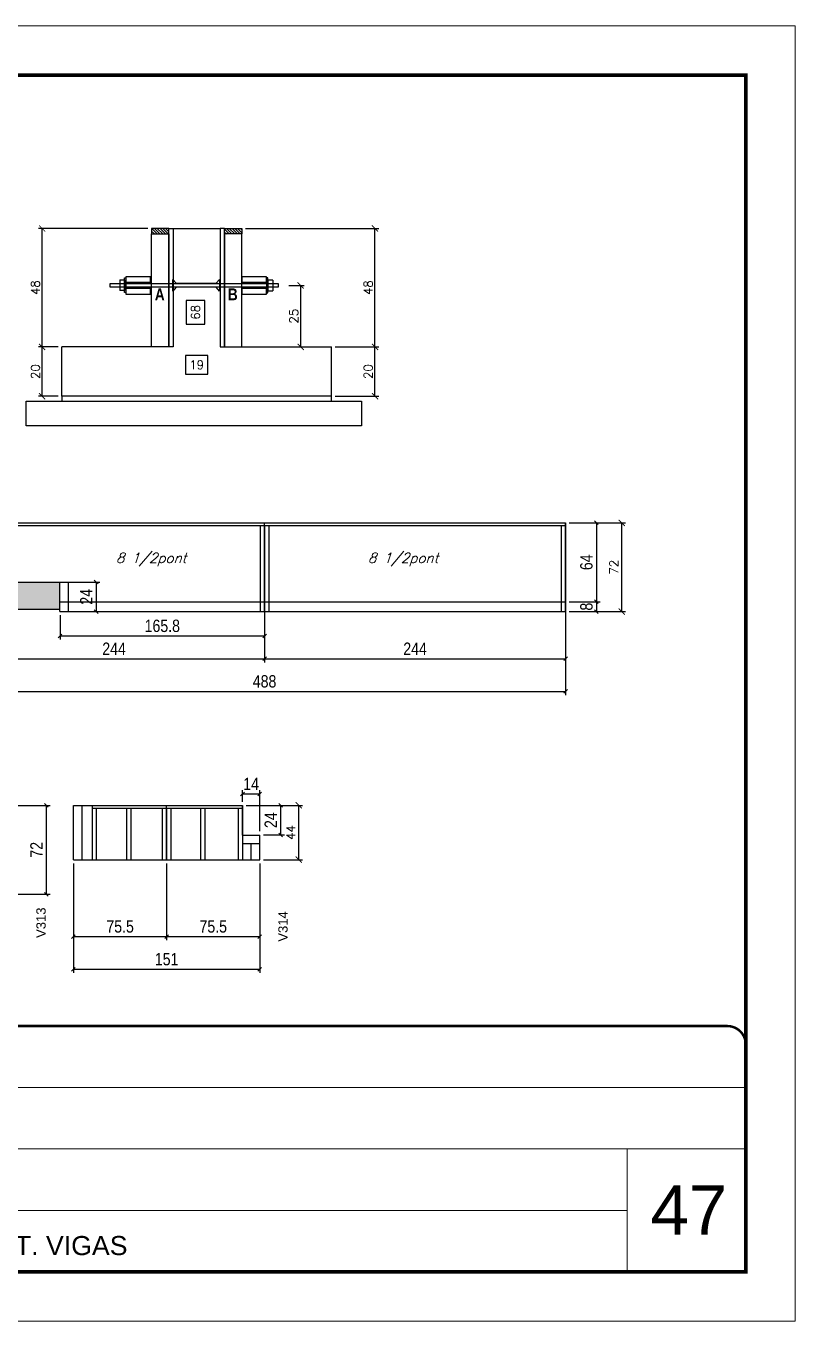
# Model space of a CAD drawing. Extents: x -3394 to 16474, y -5031 to 14397.
# Drawn here: x 8304 to 8927, y 712 to 1762 of the extents above; entities that cross this region are included whole.
import ezdxf

# ---------------------------------------------------------------- set-up
doc = ezdxf.new("R2010")
doc.units = 0
doc.linetypes.add('CONTINUO', pattern=[0])
doc.linetypes.add('DASHED', pattern=[0.75, 0.5, -0.25])
doc.layers.get('0').update_dxf_attribs({"linetype": 'CONTINUOUS'})
doc.layers.get('Defpoints').update_dxf_attribs({"linetype": 'CONTINUOUS'})
for name, color, linetype in [('1HACHURA MADEIRAS', 1, 'CONTINUOUS'), ('barrote', 251, 'CONTINUOUS'), ('COTA', 241, 'CONTINUOUS'), ('Cota Seção (2x)', 4, 'CONTINUOUS'), ('detalhes', 4, 'CONTINUOUS'), ('NOMENCLATURA', 7, 'CONTINUOUS'), ('Painéis', 200, 'CONTINUOUS'), ('presilha', 1, 'CONTINUOUS'), ('SARR_2.2x7', 40, 'CONTINUOUS'), ('SARR_3.5x7', 81, 'CONTINUOUS'), ('texto', 7, 'CONTINUOUS'), ('Tubo de PVC', 51, 'CONTINUOUS')]:
    doc.layers.add(name, color=color, linetype=linetype)
for name, color, linetype, lineweight in [('CARIMBO', 255, 'CONTINUOUS', 9), ('CONCRETO', 251, 'CONTINUOUS', 25), ('Folhas', 255, 'CONTINUOUS', 9), ('SARRAFO DE PRESSAO', 251, 'DASHED', 9)]:
    doc.layers.add(name, color=color, linetype=linetype, lineweight=lineweight)
doc.styles.add('ARIAL', font='arial.ttf')
doc.styles.add('COTA TECNICA', font='techl___.ttf', dxfattribs={"height": 10})
doc.styles.add('ROMANS', font='romans.shx')
doc.styles.add('TECNICA', font='techb___.ttf', dxfattribs={"height": 10})
doc.dimstyles.new('Cota Paínel', dxfattribs={"dimtxt": 7, "dimasz": 5, "dimexe": 3, "dimexo": 3, "dimgap": 3, "dimtad": 1, "dimdec": 1, "dimzin": 12, "dimdsep": 46, "dimtxsty": 'ROMANS', "dimblk": 'ARCHTICK', "dimcen": 0, "dimclrd": 4, "dimclre": 4, "dimclrt": 1, "dimadec": 1, "dimazin": 3, "dimtfac": 1, "dimtdec": 1, "dimtmove": 0, "dimatfit": 3, "dimldrblk": 'OBLIQUE', "dimfxl": 1, "dimtolj": 1, "dimtzin": 12, "dimarcsym": 0})
doc.dimstyles.new('Cota Seção (2x)', dxfattribs={"dimtxt": 7, "dimasz": 5, "dimexe": 3, "dimexo": 3, "dimgap": 2, "dimtad": 3, "dimdec": 1, "dimlfac": 0.5, "dimzin": 12, "dimdsep": 46, "dimtxsty": 'ROMANS', "dimblk": 'ARCHTICK', "dimcen": 0, "dimclrd": 4, "dimclre": 4, "dimclrt": 1, "dimadec": 1, "dimazin": 3, "dimtfac": 1, "dimtdec": 1, "dimtmove": 0, "dimatfit": 3, "dimldrblk": 'OBLIQUE', "dimfxl": 1, "dimtolj": 1, "dimtzin": 12, "dimarcsym": 0})
doc.dimstyles.new('Cota Seção interna', dxfattribs={"dimtxt": 7, "dimasz": 6, "dimexe": 0.18, "dimexo": 2, "dimgap": -4, "dimtad": 3, "dimdec": 1, "dimlfac": 0.5, "dimzin": 12, "dimdsep": 46, "dimtxsty": 'ROMANS', "dimblk": 'ARCHTICK', "dimcen": 0.09, "dimse1": 1, "dimse2": 1, "dimsd1": 1, "dimsd2": 1, "dimclrd": 180, "dimclre": 5, "dimclrt": 1, "dimadec": 0, "dimazin": 3, "dimtfac": 1, "dimtdec": 1, "dimtofl": 0, "dimtmove": 0, "dimatfit": 3, "dimldrblk": 'ARCHTICK', "dimfxl": 1, "dimtolj": 1, "dimtzin": 0, "dimarcsym": 0})
doc.dimstyles.new('PAINEL', dxfattribs={"dimtxt": 10, "dimasz": 3, "dimexe": 3, "dimexo": 3, "dimgap": 3, "dimtad": 1, "dimdec": 1, "dimzin": 12, "dimdsep": 46, "dimtxsty": 'COTA TECNICA', "dimblk1": 'OBLIQUE', "dimblk2": 'OBLIQUE', "dimsah": 1, "dimcen": 0.9, "dimclrd": 4, "dimclre": 4, "dimclrt": 240, "dimadec": 1, "dimazin": 3, "dimtfac": 1, "dimtdec": 1, "dimtmove": 0, "dimatfit": 3, "dimfxl": 1, "dimtolj": 1, "dimtzin": 12, "dimarcsym": 0})
pattern_1 = [(135, (41428.2492, -121918.5961), (-1.122532015, -1.122532015), [])]

# ---------------------------------------------------------------- blocks, each defined once
blk = doc.blocks.new('9999999999')
at = {"color": 30, "linetype": 'CONTINUO'}
for p, q in [((98564.6, 34379.6), (99584, 34379.6)), ((98564.6, 34329.8), (99488, 34329.8)), ((99584, 34329.8), (99488, 34329.8)), ((99488, 34329.8), (99488, 34230.2)), ((98564.6, 34280), (99488, 34280))]:
    blk.add_line(p, q, dxfattribs=at)
at = {"color": 30, "linetype": 'CONTINUO', "const_width": 2}
blk.add_lwpolyline([(99584, 34230.2), (99584, 34414.4, 0.414214), (99569, 34429.4), (98229, 34429.4, 0.414214), (98214, 34414.4), (98214, 34245.2, 0.414214), (98229, 34230.2), (99584, 34230.2)], format="xyb", dxfattribs=at)
at = {"layer": 'Folhas'}
blk.add_lwpolyline([(98139, 34190.2), (99624, 34190.2), (99624, 35240.2), (98139, 35240.2)], close=True, dxfattribs=at)
at = {"layer": 'Folhas', "color": 30, "const_width": 3}
blk.add_lwpolyline([(98214, 34230.2), (99584, 34230.2), (99584, 35200.2), (98214, 35200.2)], close=True, dxfattribs=at)
at = {"color": 7, "linetype": 'Continuous', "ltscale": 5, "style": 'ARIAL'}
blk.add_text('PAINÉIS DE LAT. VIGAS', height=15.483, dxfattribs=at).set_placement((98837.7, 34243.7))
blk = doc.blocks.new('*D1604')
at = {"layer": 'Cota Seção (2x)', "color": 180, "lineweight": -2, "transparency": 16777216}
for p, q in [((8448.7, 1539.5), (8433.7, 1539.5)), ((8433.7, 1539.5), (8433.7, 1520.5)), ((8448.7, 1520.5), (8448.7, 1539.5)), ((8433.7, 1520.5), (8448.7, 1520.5))]:
    blk.add_line(p, q, dxfattribs=at)
at = {"layer": 'Defpoints', "color": 0, "transparency": 16777216}
for p in [(8461.2, 1598), (8452.7, 1462), (8461.2, 1462)]:
    blk.add_point(p, dxfattribs=at)
at = {"layer": 'Cota Seção (2x)', "color": 1, "transparency": 16777216, "insert": (8441.2, 1530), "char_height": 7, "attachment_point": 5, "rotation": 90, "style": 'ROMANS'}
blk.add_mtext('\\A1;68', dxfattribs=at)
blk = doc.blocks.new('_ArchTick')
at = {"color": 0, "linetype": 'ByBlock', "const_width": 0.15}
blk.add_lwpolyline([(-0.5, -0.5), (0.5, 0.5)], dxfattribs=at)
blk = doc.blocks.new('*D1605')
at = {"layer": 'Cota Seção (2x)', "color": 180, "lineweight": -2, "transparency": 16777216}
for p, q in [((8451.2, 1494.9), (8433.2, 1494.9)), ((8433.2, 1494.9), (8433.2, 1479.9)), ((8451.2, 1479.9), (8451.2, 1494.9)), ((8433.2, 1479.9), (8451.2, 1479.9))]:
    blk.add_line(p, q, dxfattribs=at)
at = {"layer": 'Defpoints', "color": 0, "transparency": 16777216}
for p in [(8423.2, 1502), (8461.2, 1502), (8461.2, 1475.9)]:
    blk.add_point(p, dxfattribs=at)
at = {"layer": 'Cota Seção (2x)', "color": 1, "transparency": 16777216, "insert": (8442.2, 1487.4), "char_height": 7, "attachment_point": 5, "style": 'ROMANS'}
blk.add_mtext('\\A1;19', dxfattribs=at)
blk = doc.blocks.new('*D1525')
at = {"layer": 'COTA', "color": 4, "lineweight": -2, "transparency": 16777216}
for p, q in [((8516.8, 1551.9), (8529.4, 1551.9)), ((8526.4, 1551.9), (8526.4, 1502)), ((8516.8, 1502), (8529.4, 1502))]:
    blk.add_line(p, q, dxfattribs=at)
at = {"layer": 'Defpoints', "color": 0, "transparency": 16777216}
for p in [(8513.8, 1551.9), (8513.8, 1502), (8526.4, 1502)]:
    blk.add_point(p, dxfattribs=at)
at = {"layer": 'COTA', "color": 4, "lineweight": -2, "transparency": 16777216, "xscale": 5, "yscale": 5, "zscale": 5}
for p, rotation in [((8526.4, 1551.9), 90), ((8526.4, 1502), 270)]:
    blk.add_blockref('_ArchTick', p, dxfattribs=dict(at, rotation=rotation))
at = {"layer": 'COTA', "color": 1, "transparency": 16777216, "insert": (8520.9, 1526.9), "char_height": 7, "attachment_point": 5, "rotation": 90, "style": 'ROMANS'}
blk.add_mtext('\\A1;25', dxfattribs=at)
blk = doc.blocks.new('_Oblique')
at = {"color": 0, "linetype": 'ByBlock', "lineweight": -2}
blk.add_line((-0.5, -0.5), (0.5, 0.5), dxfattribs=at)
blk = doc.blocks.new('*D1606')
at = {"layer": 'COTA', "color": 4, "lineweight": -2, "transparency": 16777216}
for p, q in [((8481.8, 1598), (8589.7, 1598)), ((8586.7, 1502), (8586.7, 1598)), ((8554.5, 1502), (8589.7, 1502))]:
    blk.add_line(p, q, dxfattribs=at)
at = {"layer": 'Defpoints', "color": 0, "transparency": 16777216}
for p in [(8478.8, 1598), (8586.7, 1598), (8551.5, 1502)]:
    blk.add_point(p, dxfattribs=at)
at = {"layer": 'COTA', "color": 4, "lineweight": -2, "transparency": 16777216, "xscale": 5, "yscale": 5, "zscale": 5}
for p, rotation in [((8586.7, 1598), 90), ((8586.7, 1502), 270)]:
    blk.add_blockref('_ArchTick', p, dxfattribs=dict(at, rotation=rotation))
at = {"layer": 'COTA', "color": 1, "transparency": 16777216, "insert": (8581.2, 1550), "char_height": 7, "attachment_point": 5, "rotation": 90, "style": 'ROMANS'}
blk.add_mtext('\\A1;48', dxfattribs=at)
blk = doc.blocks.new('*D1607')
at = {"layer": 'COTA', "color": 4, "lineweight": -2, "transparency": 16777216}
for p, q in [((8554.5, 1502), (8589.7, 1502)), ((8586.7, 1462), (8586.7, 1502)), ((8554.5, 1462), (8589.7, 1462))]:
    blk.add_line(p, q, dxfattribs=at)
at = {"layer": 'Defpoints', "color": 0, "transparency": 16777216}
for p in [(8551.5, 1502), (8586.7, 1502), (8551.5, 1462)]:
    blk.add_point(p, dxfattribs=at)
at = {"layer": 'COTA', "color": 4, "lineweight": -2, "transparency": 16777216, "xscale": 5, "yscale": 5, "zscale": 5}
for p, rotation in [((8586.7, 1502), 90), ((8586.7, 1462), 270)]:
    blk.add_blockref('_ArchTick', p, dxfattribs=dict(at, rotation=rotation))
at = {"layer": 'COTA', "color": 1, "transparency": 16777216, "insert": (8581.2, 1482), "char_height": 7, "attachment_point": 5, "rotation": 90, "style": 'ROMANS'}
blk.add_mtext('\\A1;20', dxfattribs=at)
blk = doc.blocks.new('*D1608')
at = {"layer": 'COTA', "color": 4, "lineweight": -2, "transparency": 16777216}
for p, q in [((8402.6, 1598), (8313.9, 1598)), ((8316.9, 1502), (8316.9, 1598)), ((8329.9, 1502), (8313.9, 1502))]:
    blk.add_line(p, q, dxfattribs=at)
at = {"layer": 'Defpoints', "color": 0, "transparency": 16777216}
for p in [(8316.9, 1598), (8405.6, 1598), (8332.9, 1502)]:
    blk.add_point(p, dxfattribs=at)
at = {"layer": 'COTA', "color": 4, "lineweight": -2, "transparency": 16777216, "xscale": 5, "yscale": 5, "zscale": 5}
for p, rotation in [((8316.9, 1598), 90), ((8316.9, 1502), 270)]:
    blk.add_blockref('_ArchTick', p, dxfattribs=dict(at, rotation=rotation))
at = {"layer": 'COTA', "color": 1, "transparency": 16777216, "insert": (8311.4, 1550), "char_height": 7, "attachment_point": 5, "rotation": 90, "style": 'ROMANS'}
blk.add_mtext('\\A1;48', dxfattribs=at)
blk = doc.blocks.new('*D1609')
at = {"layer": 'COTA', "color": 4, "lineweight": -2, "transparency": 16777216}
for p, q in [((8329.9, 1502), (8313.9, 1502)), ((8316.9, 1462), (8316.9, 1502)), ((8329.9, 1462), (8313.9, 1462))]:
    blk.add_line(p, q, dxfattribs=at)
at = {"layer": 'Defpoints', "color": 0, "transparency": 16777216}
for p in [(8316.9, 1502), (8332.9, 1502), (8332.9, 1462)]:
    blk.add_point(p, dxfattribs=at)
at = {"layer": 'COTA', "color": 4, "lineweight": -2, "transparency": 16777216, "xscale": 5, "yscale": 5, "zscale": 5}
for p, rotation in [((8316.9, 1502), 90), ((8316.9, 1462), 270)]:
    blk.add_blockref('_ArchTick', p, dxfattribs=dict(at, rotation=rotation))
at = {"layer": 'COTA', "color": 1, "transparency": 16777216, "insert": (8311.4, 1482), "char_height": 7, "attachment_point": 5, "rotation": 90, "style": 'ROMANS'}
blk.add_mtext('\\A1;20', dxfattribs=at)
blk = doc.blocks.new('*D1512')
at = {"layer": 'COTA', "color": 4, "linetype": 'ByBlock', "lineweight": -2, "transparency": 16777216}
for p, q in [((8281.7, 1130.3), (8323.4, 1130.3)), ((8320.4, 1058.3), (8320.4, 1130.3)), ((8281.7, 1058.3), (8323.4, 1058.3))]:
    blk.add_line(p, q, dxfattribs=at)
at = {"layer": 'Defpoints', "color": 0, "linetype": 'ByBlock', "transparency": 16777216}
for p in [(8278.7, 1130.3), (8320.4, 1130.3), (8278.7, 1058.3)]:
    blk.add_point(p, dxfattribs=at)
at = {"layer": 'COTA', "color": 4, "linetype": 'ByBlock', "lineweight": -2, "transparency": 16777216, "xscale": 3, "yscale": 3, "zscale": 3}
for p, rotation in [((8320.4, 1130.3), 90), ((8320.4, 1058.3), 270)]:
    blk.add_blockref('_Oblique', p, dxfattribs=dict(at, rotation=rotation))
at = {"layer": 'COTA', "color": 240, "linetype": 'ByBlock', "transparency": 16777216, "insert": (8312.3, 1094.3), "char_height": 10, "attachment_point": 5, "rotation": 90, "style": 'COTA TECNICA'}
blk.add_mtext('\\A1;72', dxfattribs=at)
blk = doc.blocks.new('*D1517')
at = {"layer": 'COTA', "color": 4, "linetype": 'ByBlock', "lineweight": -2, "transparency": 16777216}
for p, q in [((8253.2, 1287.4), (8253.2, 1246.2)), ((8497.2, 1287.4), (8497.2, 1246.2)), ((8253.2, 1249.2), (8497.2, 1249.2))]:
    blk.add_line(p, q, dxfattribs=at)
at = {"layer": 'Defpoints', "color": 0, "linetype": 'ByBlock', "transparency": 16777216}
for p in [(8253.2, 1290.4), (8497.2, 1290.4), (8497.2, 1249.2)]:
    blk.add_point(p, dxfattribs=at)
at = {"layer": 'COTA', "color": 4, "linetype": 'ByBlock', "lineweight": -2, "transparency": 16777216, "xscale": 3, "yscale": 3, "zscale": 3, "rotation": 180}
blk.add_blockref('_Oblique', (8253.2, 1249.2), dxfattribs=at)
at = {"layer": 'COTA', "color": 4, "linetype": 'ByBlock', "lineweight": -2, "transparency": 16777216, "xscale": 3, "yscale": 3, "zscale": 3}
blk.add_blockref('_Oblique', (8497.2, 1249.2), dxfattribs=at)
at = {"layer": 'COTA', "color": 240, "linetype": 'ByBlock', "transparency": 16777216, "insert": (8375.2, 1257.3), "char_height": 10, "attachment_point": 5, "style": 'COTA TECNICA'}
blk.add_mtext('\\A1;244', dxfattribs=at)
blk = doc.blocks.new('*D1518')
at = {"layer": 'COTA', "color": 4, "linetype": 'ByBlock', "lineweight": -2, "transparency": 16777216}
for p, q in [((8497.2, 1287.4), (8497.2, 1246.2)), ((8741.2, 1287.4), (8741.2, 1246.2)), ((8497.2, 1249.2), (8741.2, 1249.2))]:
    blk.add_line(p, q, dxfattribs=at)
at = {"layer": 'Defpoints', "color": 0, "linetype": 'ByBlock', "transparency": 16777216}
for p in [(8497.2, 1290.4), (8741.2, 1290.4), (8741.2, 1249.2)]:
    blk.add_point(p, dxfattribs=at)
at = {"layer": 'COTA', "color": 4, "linetype": 'ByBlock', "lineweight": -2, "transparency": 16777216, "xscale": 3, "yscale": 3, "zscale": 3, "rotation": 180}
blk.add_blockref('_Oblique', (8497.2, 1249.2), dxfattribs=at)
at = {"layer": 'COTA', "color": 4, "linetype": 'ByBlock', "lineweight": -2, "transparency": 16777216, "xscale": 3, "yscale": 3, "zscale": 3}
blk.add_blockref('_Oblique', (8741.2, 1249.2), dxfattribs=at)
at = {"layer": 'COTA', "color": 240, "linetype": 'ByBlock', "transparency": 16777216, "insert": (8619.2, 1257.3), "char_height": 10, "attachment_point": 5, "style": 'COTA TECNICA'}
blk.add_mtext('\\A1;244', dxfattribs=at)
blk = doc.blocks.new('*D1519')
at = {"layer": 'COTA', "color": 4, "linetype": 'ByBlock', "lineweight": -2, "transparency": 16777216}
for p, q in [((8253.2, 1284.4), (8253.2, 1219.7)), ((8741.2, 1287.4), (8741.2, 1219.7)), ((8253.2, 1222.7), (8741.2, 1222.7))]:
    blk.add_line(p, q, dxfattribs=at)
at = {"layer": 'Defpoints', "color": 0, "linetype": 'ByBlock', "transparency": 16777216}
for p in [(8253.2, 1287.4), (8741.2, 1290.4), (8741.2, 1222.7)]:
    blk.add_point(p, dxfattribs=at)
at = {"layer": 'COTA', "color": 4, "linetype": 'ByBlock', "lineweight": -2, "transparency": 16777216, "xscale": 3, "yscale": 3, "zscale": 3, "rotation": 180}
blk.add_blockref('_Oblique', (8253.2, 1222.7), dxfattribs=at)
at = {"layer": 'COTA', "color": 4, "linetype": 'ByBlock', "lineweight": -2, "transparency": 16777216, "xscale": 3, "yscale": 3, "zscale": 3}
blk.add_blockref('_Oblique', (8741.2, 1222.7), dxfattribs=at)
at = {"layer": 'COTA', "color": 240, "linetype": 'ByBlock', "transparency": 16777216, "insert": (8497.2, 1230.8), "char_height": 10, "attachment_point": 5, "style": 'COTA TECNICA'}
blk.add_mtext('\\A1;488', dxfattribs=at)
blk = doc.blocks.new('*D1520')
at = {"layer": 'COTA', "color": 4, "lineweight": -2, "transparency": 16777216}
for p, q in [((8744.2, 1359.4), (8789.7, 1359.4)), ((8786.7, 1287.4), (8786.7, 1359.4)), ((8744.2, 1287.4), (8789.7, 1287.4))]:
    blk.add_line(p, q, dxfattribs=at)
at = {"layer": 'Defpoints', "color": 0, "transparency": 16777216}
for p in [(8741.2, 1359.4), (8786.7, 1359.4), (8741.2, 1287.4)]:
    blk.add_point(p, dxfattribs=at)
at = {"layer": 'COTA', "color": 4, "lineweight": -2, "transparency": 16777216, "xscale": 5, "yscale": 5, "zscale": 5}
for p, rotation in [((8786.7, 1359.4), 90), ((8786.7, 1287.4), 270)]:
    blk.add_blockref('_ArchTick', p, dxfattribs=dict(at, rotation=rotation))
at = {"layer": 'COTA', "color": 1, "transparency": 16777216, "insert": (8780.2, 1323.4), "char_height": 7, "attachment_point": 5, "rotation": 90, "style": 'ROMANS'}
blk.add_mtext('\\A1;72', dxfattribs=at)
blk = doc.blocks.new('*D1521')
at = {"layer": 'COTA', "color": 4, "linetype": 'ByBlock', "lineweight": -2, "transparency": 16777216}
for p, q in [((8342.3, 1083.3), (8342.3, 1021)), ((8417.8, 1083.3), (8417.8, 1021)), ((8342.3, 1024), (8417.8, 1024))]:
    blk.add_line(p, q, dxfattribs=at)
at = {"layer": 'Defpoints', "color": 0, "linetype": 'ByBlock', "transparency": 16777216}
for p in [(8342.3, 1086.3), (8417.8, 1086.3), (8417.8, 1024)]:
    blk.add_point(p, dxfattribs=at)
at = {"layer": 'COTA', "color": 4, "linetype": 'ByBlock', "lineweight": -2, "transparency": 16777216, "xscale": 3, "yscale": 3, "zscale": 3, "rotation": 180}
blk.add_blockref('_Oblique', (8342.3, 1024), dxfattribs=at)
at = {"layer": 'COTA', "color": 4, "linetype": 'ByBlock', "lineweight": -2, "transparency": 16777216, "xscale": 3, "yscale": 3, "zscale": 3}
blk.add_blockref('_Oblique', (8417.8, 1024), dxfattribs=at)
at = {"layer": 'COTA', "color": 240, "linetype": 'ByBlock', "transparency": 16777216, "insert": (8380.1, 1032.1), "char_height": 10, "attachment_point": 5, "style": 'COTA TECNICA'}
blk.add_mtext('\\A1;75.5', dxfattribs=at)
blk = doc.blocks.new('*D1522')
at = {"layer": 'COTA', "color": 4, "linetype": 'ByBlock', "lineweight": -2, "transparency": 16777216}
for p, q in [((8417.8, 1083.3), (8417.8, 1021)), ((8493.3, 1083.3), (8493.3, 1021)), ((8417.8, 1024), (8493.3, 1024))]:
    blk.add_line(p, q, dxfattribs=at)
at = {"layer": 'Defpoints', "color": 0, "linetype": 'ByBlock', "transparency": 16777216}
for p in [(8417.8, 1086.3), (8493.3, 1086.3), (8493.3, 1024)]:
    blk.add_point(p, dxfattribs=at)
at = {"layer": 'COTA', "color": 4, "linetype": 'ByBlock', "lineweight": -2, "transparency": 16777216, "xscale": 3, "yscale": 3, "zscale": 3, "rotation": 180}
blk.add_blockref('_Oblique', (8417.8, 1024), dxfattribs=at)
at = {"layer": 'COTA', "color": 4, "linetype": 'ByBlock', "lineweight": -2, "transparency": 16777216, "xscale": 3, "yscale": 3, "zscale": 3}
blk.add_blockref('_Oblique', (8493.3, 1024), dxfattribs=at)
at = {"layer": 'COTA', "color": 240, "linetype": 'ByBlock', "transparency": 16777216, "insert": (8455.6, 1032.1), "char_height": 10, "attachment_point": 5, "style": 'COTA TECNICA'}
blk.add_mtext('\\A1;75.5', dxfattribs=at)
blk = doc.blocks.new('*D1581')
at = {"layer": 'COTA', "color": 4, "linetype": 'ByBlock', "lineweight": -2, "transparency": 16777216}
for p, q in [((8342.3, 1083.3), (8342.3, 994.5)), ((8493.3, 1083.3), (8493.3, 994.5)), ((8342.3, 997.5), (8493.3, 997.5))]:
    blk.add_line(p, q, dxfattribs=at)
at = {"layer": 'Defpoints', "color": 0, "linetype": 'ByBlock', "transparency": 16777216}
for p in [(8342.3, 1086.3), (8493.3, 1086.3), (8493.3, 997.5)]:
    blk.add_point(p, dxfattribs=at)
at = {"layer": 'COTA', "color": 4, "linetype": 'ByBlock', "lineweight": -2, "transparency": 16777216, "xscale": 3, "yscale": 3, "zscale": 3, "rotation": 180}
blk.add_blockref('_Oblique', (8342.3, 997.5), dxfattribs=at)
at = {"layer": 'COTA', "color": 4, "linetype": 'ByBlock', "lineweight": -2, "transparency": 16777216, "xscale": 3, "yscale": 3, "zscale": 3}
blk.add_blockref('_Oblique', (8493.3, 997.5), dxfattribs=at)
at = {"layer": 'COTA', "color": 240, "linetype": 'ByBlock', "transparency": 16777216, "insert": (8417.8, 1005.6), "char_height": 10, "attachment_point": 5, "style": 'COTA TECNICA'}
blk.add_mtext('\\A1;151', dxfattribs=at)
blk = doc.blocks.new('*D1523')
at = {"layer": 'COTA', "color": 4, "lineweight": -2, "transparency": 16777216}
for p, q in [((8482.3, 1130.3), (8527.9, 1130.3)), ((8524.9, 1086.3), (8524.9, 1130.3)), ((8496.3, 1086.3), (8527.9, 1086.3))]:
    blk.add_line(p, q, dxfattribs=at)
at = {"layer": 'Defpoints', "color": 0, "transparency": 16777216}
for p in [(8479.3, 1130.3), (8524.9, 1130.3), (8493.3, 1086.3)]:
    blk.add_point(p, dxfattribs=at)
at = {"layer": 'COTA', "color": 4, "lineweight": -2, "transparency": 16777216, "xscale": 5, "yscale": 5, "zscale": 5}
for p, rotation in [((8524.9, 1130.3), 90), ((8524.9, 1086.3), 270)]:
    blk.add_blockref('_ArchTick', p, dxfattribs=dict(at, rotation=rotation))
at = {"layer": 'COTA', "color": 1, "transparency": 16777216, "insert": (8518.4, 1108.3), "char_height": 7, "attachment_point": 5, "rotation": 90, "style": 'ROMANS'}
blk.add_mtext('\\A1;44', dxfattribs=at)
blk = doc.blocks.new('*D1557')
at = {"layer": 'COTA', "color": 4, "lineweight": -2, "transparency": 16777216}
for p, q in [((8479.3, 1133.3), (8479.3, 1142.6)), ((8479.3, 1139.6), (8493.3, 1139.6)), ((8493.3, 1109.3), (8493.3, 1142.6))]:
    blk.add_line(p, q, dxfattribs=at)
at = {"layer": 'Defpoints', "color": 0, "transparency": 16777216}
for p in [(8493.3, 1139.6), (8479.3, 1130.3), (8493.3, 1106.3)]:
    blk.add_point(p, dxfattribs=at)
at = {"layer": 'COTA', "color": 4, "lineweight": -2, "transparency": 16777216, "xscale": 3, "yscale": 3, "zscale": 3, "rotation": 180}
blk.add_blockref('_Oblique', (8479.3, 1139.6), dxfattribs=at)
at = {"layer": 'COTA', "color": 4, "lineweight": -2, "transparency": 16777216, "xscale": 3, "yscale": 3, "zscale": 3}
blk.add_blockref('_Oblique', (8493.3, 1139.6), dxfattribs=at)
at = {"layer": 'COTA', "color": 240, "transparency": 16777216, "insert": (8486.3, 1147.7), "char_height": 10, "attachment_point": 5, "style": 'COTA TECNICA'}
blk.add_mtext('\\A1;14', dxfattribs=at)
blk = doc.blocks.new('*D1491')
at = {"layer": 'COTA', "color": 4, "lineweight": -2, "transparency": 16777216}
for p, q in [((8482.3, 1130.3), (8513.3, 1130.3)), ((8510.3, 1106.3), (8510.3, 1130.3)), ((8496.3, 1106.3), (8513.3, 1106.3))]:
    blk.add_line(p, q, dxfattribs=at)
at = {"layer": 'Defpoints', "color": 0, "transparency": 16777216}
for p in [(8479.3, 1130.3), (8510.3, 1130.3), (8493.3, 1106.3)]:
    blk.add_point(p, dxfattribs=at)
at = {"layer": 'COTA', "color": 4, "lineweight": -2, "transparency": 16777216, "xscale": 3, "yscale": 3, "zscale": 3}
for p, rotation in [((8510.3, 1130.3), 90), ((8510.3, 1106.3), 270)]:
    blk.add_blockref('_Oblique', p, dxfattribs=dict(at, rotation=rotation))
at = {"layer": 'COTA', "color": 240, "transparency": 16777216, "insert": (8502.2, 1118.3), "char_height": 10, "attachment_point": 5, "rotation": 90, "style": 'COTA TECNICA'}
blk.add_mtext('\\A1;24', dxfattribs=at)
blk = doc.blocks.new('*D1562')
at = {"layer": 'COTA', "color": 4, "lineweight": -2, "transparency": 16777216}
for p, q in [((8331.4, 1284.4), (8331.4, 1264.7)), ((8497.2, 1287.4), (8497.2, 1264.7)), ((8331.4, 1267.7), (8497.2, 1267.7))]:
    blk.add_line(p, q, dxfattribs=at)
at = {"layer": 'Defpoints', "color": 0, "transparency": 16777216}
for p in [(8331.4, 1287.4), (8497.2, 1290.4), (8497.2, 1267.7)]:
    blk.add_point(p, dxfattribs=at)
at = {"layer": 'COTA', "color": 4, "lineweight": -2, "transparency": 16777216, "xscale": 3, "yscale": 3, "zscale": 3, "rotation": 180}
blk.add_blockref('_Oblique', (8331.4, 1267.7), dxfattribs=at)
at = {"layer": 'COTA', "color": 4, "lineweight": -2, "transparency": 16777216, "xscale": 3, "yscale": 3, "zscale": 3}
blk.add_blockref('_Oblique', (8497.2, 1267.7), dxfattribs=at)
at = {"layer": 'COTA', "color": 240, "transparency": 16777216, "insert": (8414.3, 1275.8), "char_height": 10, "attachment_point": 5, "style": 'COTA TECNICA'}
blk.add_mtext('\\A1;165.8', dxfattribs=at)
blk = doc.blocks.new('*D1563')
at = {"layer": 'COTA', "color": 4, "lineweight": -2, "transparency": 16777216}
for p, q in [((8334.4, 1311.4), (8363.7, 1311.4)), ((8360.7, 1311.4), (8360.7, 1287.4)), ((8334.4, 1287.4), (8363.7, 1287.4))]:
    blk.add_line(p, q, dxfattribs=at)
at = {"layer": 'Defpoints', "color": 0, "transparency": 16777216}
for p in [(8331.4, 1311.4), (8331.4, 1287.4), (8360.7, 1287.4)]:
    blk.add_point(p, dxfattribs=at)
at = {"layer": 'COTA', "color": 4, "lineweight": -2, "transparency": 16777216, "xscale": 3, "yscale": 3, "zscale": 3}
for p, rotation in [((8360.7, 1311.4), 90), ((8360.7, 1287.4), 270)]:
    blk.add_blockref('_Oblique', p, dxfattribs=dict(at, rotation=rotation))
at = {"layer": 'COTA', "color": 240, "transparency": 16777216, "insert": (8352.7, 1299.4), "char_height": 10, "attachment_point": 5, "rotation": 90, "style": 'COTA TECNICA'}
blk.add_mtext('\\A1;24', dxfattribs=at)
blk = doc.blocks.new('*D1594')
at = {"layer": 'COTA', "color": 4, "lineweight": -2, "transparency": 16777216}
for p, q in [((8744.2, 1359.4), (8769.2, 1359.4)), ((8766.2, 1359.4), (8766.2, 1295.4)), ((8744.2, 1295.4), (8769.2, 1295.4))]:
    blk.add_line(p, q, dxfattribs=at)
at = {"layer": 'Defpoints', "color": 0, "transparency": 16777216}
for p in [(8741.2, 1359.4), (8741.2, 1295.4), (8766.2, 1295.4)]:
    blk.add_point(p, dxfattribs=at)
at = {"layer": 'COTA', "color": 4, "lineweight": -2, "transparency": 16777216, "xscale": 3, "yscale": 3, "zscale": 3}
for p, rotation in [((8766.2, 1359.4), 90), ((8766.2, 1295.4), 270)]:
    blk.add_blockref('_Oblique', p, dxfattribs=dict(at, rotation=rotation))
at = {"layer": 'COTA', "color": 240, "transparency": 16777216, "insert": (8758.1, 1327.4), "char_height": 10, "attachment_point": 5, "rotation": 90, "style": 'COTA TECNICA'}
blk.add_mtext('\\A1;64', dxfattribs=at)
blk = doc.blocks.new('*D1595')
at = {"layer": 'COTA', "color": 4, "lineweight": -2, "transparency": 16777216}
for p, q in [((8744.2, 1295.4), (8769.2, 1295.4)), ((8766.2, 1295.4), (8766.2, 1287.4)), ((8744.2, 1287.4), (8769.2, 1287.4))]:
    blk.add_line(p, q, dxfattribs=at)
at = {"layer": 'Defpoints', "color": 0, "transparency": 16777216}
for p in [(8741.2, 1295.4), (8741.2, 1287.4), (8766.2, 1287.4)]:
    blk.add_point(p, dxfattribs=at)
at = {"layer": 'COTA', "color": 4, "lineweight": -2, "transparency": 16777216, "xscale": 3, "yscale": 3, "zscale": 3}
for p, rotation in [((8766.2, 1295.4), 90), ((8766.2, 1287.4), 270)]:
    blk.add_blockref('_Oblique', p, dxfattribs=dict(at, rotation=rotation))
at = {"layer": 'COTA', "color": 240, "transparency": 16777216, "insert": (8758.1, 1291.4), "char_height": 10, "attachment_point": 5, "rotation": 90, "style": 'COTA TECNICA'}
blk.add_mtext('\\A1;8', dxfattribs=at)

msp = doc.modelspace()

# ---------------------------------------------------------------- hatches: boundary and pattern name
at = {"layer": 'COTA', "linetype": 'Continuous'}
h = msp.add_hatch(dxfattribs=at)
h.set_pattern_fill('AR-CONC', color=256, scale=0.05)
h.set_pattern_definition([(50, (5857.208, -4862.023), (9.1092334, -0.796954), [0.9525, -10.4775]), (355, (5857.208, -4862.023), (-1.762171, 9.552842), [0.762, -8.382029]), (100.45144, (5857.967, -4862.09), (7.347062, 8.755888), [0.8095, -8.904512]), (46.1842, (5857.208, -4859.483), (13.553952, -2.102116), [1.42875, -15.71625]), (96.63556, (5858.338, -4859.658), (11.870207, 12.371306), [1.21425, -13.35678]), (351.18415, (5857.208, -4859.483), (11.870207, 12.371306), [1.142998, -12.572987]), (21, (5858.478, -4860.118), (7.5807196, -5.11326), [0.9525, -10.4775]), (326, (5858.478, -4860.118), (3.090101, 9.209398), [0.762, -8.382]), (71.45144, (5859.11, -4860.544), (10.670821, 4.096138), [0.8095, -8.904497]), (37.5, (5857.208, -4862.0232), (0.1544302, 4.227752), [0, -8.2804, 0, -8.509, 0, -8.41375]), (7.5, (5857.208, -4862.023), (3.340983, 5.0090287), [0, -4.8514, 0, -8.0899, 0, -3.20675]), (327.5, (5854.376, -4862.0232), (6.7795298, -0.2864372), [0, -3.175, 0, -9.906, 0, -13.1445]), (317.5, (5853.106, -4862.023), (7.406459, 1.2713246), [0, -4.1275, 0, -6.5786, 0, -9.3345])])
h.paths.add_polyline_path([(8331.36, 1311.39), (8253.16, 1311.39), (8253.16, 1339.39), (8226.16, 1339.39), (8226.16, 1311.39), (7817.36, 1311.39), (7817.36, 1339.39), (7790.36, 1339.39), (7790.36, 1289.39), (8331.36, 1289.39)])
at = {"layer": 'SARR_2.2x7'}
h = msp.add_hatch(dxfattribs=at)
h.set_pattern_fill('ANSI31', color=256, scale=0.5, angle=90)
h.set_pattern_definition(pattern_1)
h.paths.add_polyline_path([(8405.63, 1597.97), (8405.63, 1593.57), (8419.63, 1593.57), (8419.63, 1597.97)])
h = msp.add_hatch(dxfattribs=at)
h.set_pattern_fill('ANSI31', color=256, scale=0.5, angle=90)
h.set_pattern_definition(pattern_1)
h.paths.add_polyline_path([(8405.63, 1597.97), (8405.63, 1593.57), (8419.63, 1593.57), (8419.63, 1597.97)])
h = msp.add_hatch(dxfattribs=at)
h.set_pattern_fill('ANSI31', color=256, scale=0.5, angle=90)
h.set_pattern_definition(pattern_1)
h.paths.add_polyline_path([(8478.76, 1597.97), (8478.76, 1593.57), (8464.76, 1593.57), (8464.76, 1597.97)])
h = msp.add_hatch(dxfattribs=at)
h.set_pattern_fill('ANSI31', color=256, scale=0.5, angle=90)
h.set_pattern_definition(pattern_1)
h.paths.add_polyline_path([(8478.76, 1597.97), (8478.76, 1593.57), (8464.76, 1593.57), (8464.76, 1597.97)])

# ---------------------------------------------------------------- linework, layer by layer
at = {"layer": '1HACHURA MADEIRAS', "elevation": 0}
for points in [[(8404.76, 1558.88), (8384.76, 1558.88), (8384.76, 1554.48), (8404.76, 1554.48)], [(8498.76, 1558.88), (8478.76, 1558.88), (8478.76, 1554.48), (8498.76, 1554.48)], [(8404.76, 1549.28), (8384.76, 1549.28), (8384.76, 1544.88), (8404.76, 1544.88)], [(8498.76, 1549.28), (8478.76, 1549.28), (8478.76, 1544.88), (8498.76, 1544.88)]]:
    msp.add_lwpolyline(points, close=True, dxfattribs=at)
at = {"layer": 'barrote'}
msp.add_lwpolyline([(8575.8, 1437.97), (8303.89, 1437.97), (8303.89, 1457.97), (8575.8, 1457.97)], close=True, dxfattribs=at)
at = {"layer": 'CONCRETO', "linetype": 'Continuous'}
for p, q in [((8423.23, 1597.97), (8461.16, 1597.97)), ((8423.23, 1597.97), (8423.23, 1501.97)), ((8461.23, 1597.97), (8461.23, 1501.97)), ((8423.23, 1501.97), (8332.94, 1501.97)), ((8332.94, 1461.97), (8332.94, 1501.97)), ((8461.23, 1501.97), (8551.51, 1501.97)), ((8551.51, 1461.97), (8551.51, 1501.97)), ((8551.51, 1461.97), (8332.94, 1461.97))]:
    msp.add_line(p, q, dxfattribs=at)
at = {"layer": 'COTA', "linetype": 'Continuous'}
msp.add_line((7790.36, 1289.39), (8331.36, 1289.39), dxfattribs=at)
at = {"layer": 'Painéis', "linetype": 'ByBlock'}
for p, q in [((8253.16, 1359.39), (8741.16, 1359.39)), ((8497.16, 1287.39), (8497.16, 1359.39)), ((8741.16, 1287.39), (8741.16, 1359.39)), ((8253.16, 1311.39), (8331.36, 1311.39)), ((8331.36, 1287.39), (8331.36, 1311.39)), ((8331.36, 1295.39), (8741.16, 1295.39)), ((8331.36, 1287.39), (8741.16, 1287.39)), ((8342.32, 1130.28), (8479.32, 1130.28)), ((8342.32, 1086.28), (8342.32, 1130.28)), ((8417.82, 1086.28), (8417.82, 1130.28)), ((8479.32, 1106.28), (8479.32, 1130.28)), ((8479.32, 1106.28), (8493.32, 1106.28)), ((8493.32, 1086.28), (8493.32, 1106.28)), ((8342.32, 1086.28), (8493.32, 1086.28))]:
    msp.add_line(p, q, dxfattribs=at)
at = {"layer": 'Painéis', "linetype": 'Continuous'}
for points in [[(8419.63, 1501.97), (8419.63, 1597.97), (8423.23, 1597.97), (8423.23, 1501.97)], [(8419.63, 1501.97), (8419.63, 1597.97), (8423.23, 1597.97), (8423.23, 1501.97)], [(8464.76, 1501.97), (8464.76, 1597.97), (8461.16, 1597.97), (8461.16, 1501.97)], [(8464.76, 1501.97), (8464.76, 1597.97), (8461.16, 1597.97), (8461.16, 1501.97)]]:
    msp.add_lwpolyline(points, close=True, dxfattribs=at)
at = {"layer": 'Painéis'}
msp.add_lwpolyline([(8551.51, 1457.97), (8551.51, 1461.97), (8332.94, 1461.97), (8332.94, 1457.97)], close=True, dxfattribs=at)
at = {"layer": 'presilha'}
for p, q in [((8379.76, 1556.41, 0), (8383.76, 1556.41, 0)), ((8379.76, 1556.41, 0), (8379.76, 1547.74, 0)), ((8383.76, 1558.07, 0), (8384.76, 1558.07, 0)), ((8383.76, 1546.07, 0), (8383.76, 1558.07, 0)), ((8383.76, 1556.41, 0), (8383.76, 1547.74, 0)), ((8384.76, 1558.07, 0), (8384.76, 1546.07, 0)), ((8499.76, 1557.88, 0), (8498.76, 1557.88, 0)), ((8498.76, 1557.88, 0), (8498.76, 1545.88, 0)), ((8499.76, 1545.88, 0), (8499.76, 1557.88, 0)), ((8503.76, 1556.22, 0), (8499.76, 1556.22, 0)), ((8499.76, 1556.22, 0), (8499.76, 1547.55, 0)), ((8503.76, 1556.22, 0), (8503.76, 1547.55, 0)), ((8383.76, 1547.74, 0), (8379.76, 1547.74, 0)), ((8384.76, 1546.07, 0), (8383.76, 1546.07, 0)), ((8498.76, 1545.88, 0), (8499.76, 1545.88, 0)), ((8499.76, 1547.55, 0), (8503.76, 1547.55, 0))]:
    msp.add_line(p, q, dxfattribs=at)
at = {"layer": 'presilha', "elevation": 0}
msp.add_lwpolyline([(8371.98, 1553.47), (8508.24, 1553.47), (8508.24, 1550.47), (8371.98, 1550.47)], close=True, dxfattribs=at)
at = {"layer": 'SARR_2.2x7', "linetype": 'Continuous'}
for p, q in [((8268.16, 1357.19), (8497.16, 1357.19)), ((8497.16, 1357.19), (8741.16, 1357.19)), ((8331.36, 1311.39), (8338.36, 1311.39)), ((8338.36, 1287.39), (8338.36, 1311.39)), ((8349.32, 1086.28), (8349.32, 1130.28)), ((8357.32, 1128.08), (8417.82, 1128.08)), ((8417.82, 1128.08), (8479.32, 1128.08)), ((8479.32, 1099.28), (8493.32, 1099.28)), ((8486.32, 1086.28), (8486.32, 1099.28))]:
    msp.add_line(p, q, dxfattribs=at)
at = {"layer": 'SARR_2.2x7'}
for points in [[(8419.63, 1597.97), (8405.63, 1597.97), (8405.63, 1593.57), (8419.63, 1593.57)], [(8419.63, 1597.97), (8405.63, 1597.97), (8405.63, 1593.57), (8419.63, 1593.57)], [(8464.76, 1597.97), (8478.76, 1597.97), (8478.76, 1593.57), (8464.76, 1593.57)], [(8464.76, 1597.97), (8478.76, 1597.97), (8478.76, 1593.57), (8464.76, 1593.57)]]:
    msp.add_lwpolyline(points, close=True, dxfattribs=at)
at = {"layer": 'SARR_3.5x7'}
for p, q in [((8493.66, 1357.19), (8493.66, 1287.39)), ((8497.16, 1357.19), (8497.16, 1287.39)), ((8500.66, 1357.19), (8500.66, 1287.39)), ((8737.66, 1357.19), (8737.66, 1287.39)), ((8741.16, 1359.39), (8741.16, 1287.39)), ((8493.66, 1287.39), (8497.16, 1287.39)), ((8497.16, 1287.39), (8500.66, 1287.39)), ((8737.66, 1287.39), (8741.16, 1287.39)), ((8357.32, 1130.28), (8357.32, 1086.28)), ((8360.82, 1128.08), (8360.82, 1086.28)), ((8385.2, 1128.08), (8385.2, 1086.28)), ((8388.7, 1128.08), (8388.7, 1086.28)), ((8414.32, 1128.08), (8414.32, 1086.28)), ((8417.82, 1128.08), (8417.82, 1086.28)), ((8421.32, 1128.08), (8421.32, 1086.28)), ((8445.15, 1128.08), (8445.15, 1086.28)), ((8448.65, 1128.08), (8448.65, 1086.28)), ((8475.82, 1128.08), (8475.82, 1086.28)), ((8479.32, 1130.28), (8479.32, 1086.28)), ((8357.32, 1086.28), (8360.82, 1086.28)), ((8414.32, 1086.28), (8417.82, 1086.28)), ((8417.82, 1086.28), (8421.32, 1086.28)), ((8475.82, 1086.28), (8479.32, 1086.28))]:
    msp.add_line(p, q, dxfattribs=at)
at = {"layer": 'SARR_3.5x7', "elevation": 0}
for points in [[(8405.63, 1593.57), (8419.63, 1593.57), (8419.63, 1501.97), (8405.63, 1501.97)], [(8405.63, 1593.57), (8419.63, 1593.57), (8419.63, 1501.97), (8405.63, 1501.97)], [(8478.76, 1593.57), (8464.76, 1593.57), (8464.76, 1501.97), (8478.76, 1501.97)], [(8478.76, 1593.57), (8464.76, 1593.57), (8464.76, 1501.97), (8478.76, 1501.97)]]:
    msp.add_lwpolyline(points, close=True, dxfattribs=at)
at = {"layer": 'Tubo de PVC', "elevation": 0}
msp.add_lwpolyline([(8460.76, 1556.72), (8460.76, 1547.23), (8457.96, 1550.38), (8425.56, 1550.38), (8422.76, 1547.23), (8422.76, 1556.72), (8425.56, 1553.57), (8457.96, 1553.57)], close=True, dxfattribs=at)

# ---------------------------------------------------------------- block references
at = {"layer": 'SARRAFO DE PRESSAO', "color": 6, "linetype": 'ByBlock'}
msp.add_blockref('9999999999', (-90696.77, -33477.98), dxfattribs=at)

# ---------------------------------------------------------------- texts
at = {"layer": 'CARIMBO', "style": 'ARIAL'}
msp.add_text('47', height=40, dxfattribs=at).set_placement((8810.07, 782.37))
at = {"layer": 'detalhes', "style": 'TECNICA'}
for s, p in [('A', (8408.25, 1539.8)), ('B', (8467.49, 1539.8))]:
    msp.add_text(s, height=9.6, dxfattribs=at).set_placement(p)
at = {"layer": 'NOMENCLATURA', "linetype": 'Continuous', "style": 'ARIAL'}
for s, p in [('V313', (8319.77, 1022.84)), ('V314', (8515.89, 1019.82))]:
    msp.add_text(s, height=7.567, rotation=90, dxfattribs=at).set_placement(p)
at = {"layer": 'texto', "color": 2, "char_height": 8, "attachment_point": 5, "style": 'ROMANS'}
for insert in [(8405.28, 1329.61), (8609.49, 1329.61)]:
    msp.add_mtext('{\\Q19;\\C256;8 1/2pont}', dxfattribs=dict(at, insert=insert))

# ---------------------------------------------------------------- dimensions: what is measured, and where the dimension line sits
at = {"layer": 'COTA'}
for base, p1, p2, dimstyle, picture, middle in [((8316.9, 1597.97), (8332.94, 1501.97), (8405.63, 1597.97), 'Cota Seção (2x)', '*D1608', (8311.4, 1549.97)), ((8586.7, 1597.97), (8551.51, 1501.97), (8478.76, 1597.97), 'Cota Seção (2x)', '*D1606', (8581.2, 1549.97)), ((8526.4468, 1501.9736), (8513.7584, 1551.8737), (8513.7584, 1501.9736), 'Cota Seção (2x)', '*D1525', (8520.9468, 1526.9237)), ((8316.9, 1501.97), (8332.94, 1461.97), (8332.94, 1501.97), 'Cota Seção (2x)', '*D1609', (8311.4, 1481.97)), ((8586.7, 1501.97), (8551.51, 1461.97), (8551.51, 1501.97), 'Cota Seção (2x)', '*D1607', (8581.2, 1481.97)), ((8786.67, 1359.39), (8741.16, 1287.39), (8741.16, 1359.39), 'Cota Paínel', '*D1520', (8780.17, 1323.39)), ((8766.21, 1295.39), (8741.16, 1359.39), (8741.16, 1295.39), 'PAINEL', '*D1594', (8758.11, 1327.39)), ((8360.72, 1287.39), (8331.36, 1311.39), (8331.36, 1287.39), 'PAINEL', '*D1563', (8352.65, 1299.39)), ((8524.9, 1130.28), (8493.32, 1086.28), (8479.32, 1130.28), 'Cota Paínel', '*D1523', (8518.4, 1108.28)), ((8510.26, 1130.28), (8493.32, 1106.28), (8479.32, 1130.28), 'PAINEL', '*D1491', (8502.19, 1118.28))]:
    dim = msp.add_linear_dim(base=base, p1=p1, p2=p2, angle=90, dimstyle=dimstyle, dxfattribs=at)
    dim.commit()
    dim.dimension.update_dxf_attribs({"geometry": picture, "text_midpoint": middle})
dim = msp.add_linear_dim(base=(8766.21, 1287.39), p1=(8741.16, 1295.39), p2=(8741.16, 1287.39), angle=90, dimstyle='PAINEL', override={"dimtmove": 1}, dxfattribs=at)
dim.commit()
dim.dimension.update_dxf_attribs({"geometry": '*D1595', "text_midpoint": (8766.21, 1291.39), "dimtype": 160})
at = {"layer": 'COTA', "linetype": 'ByBlock'}
for base, p1, p2, picture, middle in [((8497.16, 1249.2), (8253.16, 1290.39), (8497.16, 1290.39), '*D1517', (8375.16, 1257.27)), ((8741.16, 1222.7), (8253.16, 1287.39), (8741.16, 1290.39), '*D1519', (8497.16, 1230.8)), ((8417.82, 1024.02), (8342.32, 1086.28), (8417.82, 1086.28), '*D1521', (8380.07, 1032.13)), ((8493.32, 997.52), (8342.32, 1086.28), (8493.32, 1086.28), '*D1581', (8417.82, 1005.63))]:
    dim = msp.add_linear_dim(base=base, p1=p1, p2=p2, dimstyle='PAINEL', dxfattribs=at)
    dim.commit()
    dim.dimension.update_dxf_attribs({"geometry": picture, "text_midpoint": middle})
at = {"layer": 'COTA'}
dim = msp.add_linear_dim(base=(8497.16, 1267.71), p1=(8331.36, 1287.39), p2=(8497.16, 1290.39), dimstyle='PAINEL', dxfattribs=at)
dim.commit()
dim.dimension.update_dxf_attribs({"geometry": '*D1562', "text_midpoint": (8414.26, 1275.84)})
at = {"layer": 'COTA', "linetype": 'ByBlock'}
for base, p1, p2, picture, middle in [((8741.16, 1249.2), (8497.16, 1290.39), (8741.16, 1290.39), '*D1518', (8619.16, 1257.27)), ((8493.32, 1024.02), (8417.82, 1086.28), (8493.32, 1086.28), '*D1522', (8455.57, 1032.13))]:
    dim = msp.add_linear_dim(base=base, p1=p1, p2=p2, dimstyle='PAINEL', override={"dimtmove": 1}, dxfattribs=at)
    dim.commit()
    dim.dimension.update_dxf_attribs({"geometry": picture, "text_midpoint": middle})
at = {"layer": 'COTA'}
dim = msp.add_linear_dim(base=(8493.32, 1139.59), p1=(8479.32, 1130.28), p2=(8493.32, 1106.28), dimstyle='PAINEL', dxfattribs=at)
dim.commit()
dim.dimension.update_dxf_attribs({"geometry": '*D1557', "text_midpoint": (8486.32, 1139.59), "dimtype": 160})
at = {"layer": 'COTA', "linetype": 'ByBlock'}
dim = msp.add_linear_dim(base=(8320.41, 1130.28), p1=(8278.66, 1058.28), p2=(8278.66, 1130.28), angle=90, dimstyle='PAINEL', dxfattribs=at)
dim.commit()
dim.dimension.update_dxf_attribs({"geometry": '*D1512', "text_midpoint": (8312.33, 1094.28)})
at = {"layer": 'Cota Seção (2x)'}
dim = msp.add_linear_dim(base=(8452.74, 1461.97), p1=(8461.16, 1597.97), p2=(8461.16, 1461.97), angle=90, dimstyle='Cota Seção interna', dxfattribs=at)
dim.commit()
dim.dimension.update_dxf_attribs({"geometry": '*D1604', "text_midpoint": (8441.24, 1529.97)})
dim = msp.add_linear_dim(base=(8461.16, 1475.87), p1=(8423.23, 1501.97), p2=(8461.16, 1501.97), dimstyle='Cota Seção interna', dxfattribs=at)
dim.commit()
dim.dimension.update_dxf_attribs({"geometry": '*D1605', "text_midpoint": (8442.19, 1487.37)})

doc.saveas('drawing.dxf')
